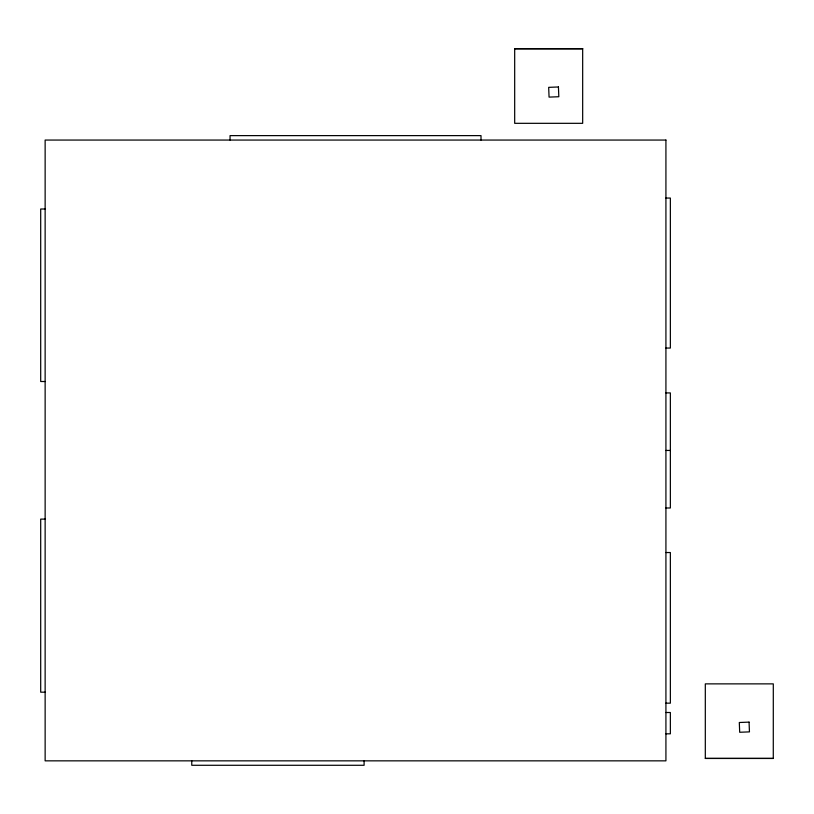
<?xml version="1.0" encoding="UTF-8"?>
<svg xmlns="http://www.w3.org/2000/svg" width="814" height="814" viewBox="0 0 814 814"><rect width="100%" height="100%" fill="white"/><g stroke="black" fill="none" stroke-linecap="round" stroke-linejoin="round"><path stroke-width="1.22" d="M514.702 48.789L582.651 48.789M665.923 198.056L670.36 198.056L670.36 348.056L665.923 348.056M45.136 209.005L40.7 209.005L40.7 381.512L45.136 381.512M665.923 392.918L670.36 392.918L670.36 507.987L665.923 507.987M665.923 450.447L670.36 450.447M45.136 519.108L40.7 519.108L40.7 692.185L45.136 692.185M665.923 552.533L670.36 552.533L670.36 703.164L665.923 703.164M665.923 712.504L670.36 712.504L670.36 733.821L665.923 733.821M705.331 758.394L773.28 758.394L773.3 683.872L705.311 683.872L705.311 758.465L773.3 758.465M481.013 140.059L481.013 135.623L230.047 135.623L230.047 140.059M364.102 760.846L364.102 765.282L191.758 765.282L191.758 760.846M558.435 86.966L548.677 87.352L549.063 97.11L558.821 96.734L558.435 86.966M749.063 722.12L739.305 722.506L739.692 732.264L749.45 731.878L749.063 722.12M582.671 48.718L514.682 48.718L514.682 123.321L582.671 123.321L582.671 48.718M665.923 140.059L45.136 140.059L45.136 760.846L665.923 760.846L665.923 140.059"/></g></svg>
